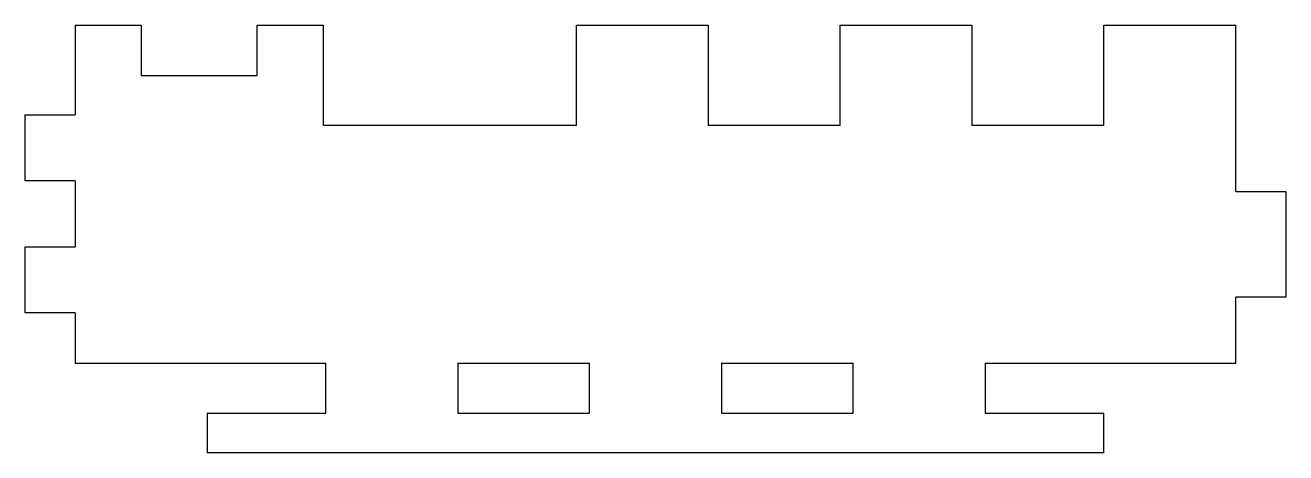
# Model space of a CAD drawing. Header units: millimetres. Extents: x -3.8 to 91.8, y -24.8 to 7.6.
import ezdxf

# ---------------------------------------------------------------- set-up
doc = ezdxf.new("R2010")
doc.units = ezdxf.units.MM

msp = doc.modelspace()

# ---------------------------------------------------------------- linework, layer by layer
at = {"color": 7, "linetype": 'Continuous', "lineweight": 25}
for p, q in [((0, 7.6), (5, 7.6)), ((0, 7.6), (0, 0.8)), ((5, 7.6), (5, 3.8)), ((13.8, 7.6), (18.8, 7.6)), ((13.8, 3.8), (13.8, 7.6)), ((18.8, 7.6), (18.8, 0)), ((38, 7.6), (48, 7.6)), ((38, 0), (38, 7.6)), ((48, 7.6), (48, 0)), ((58, 7.6), (68, 7.6)), ((58, 0), (58, 7.6)), ((68, 7.6), (68, 0)), ((78, 7.6), (88, 7.6)), ((78, 0), (78, 7.6)), ((88, -5), (88, 7.6)), ((5, 3.8), (13.8, 3.8)), ((-3.8, 0.8), (0, 0.8)), ((-3.8, -4.2), (-3.8, 0.8)), ((38, 0), (18.8, 0)), ((58, 0), (48, 0)), ((78, 0), (68, 0)), ((0, -4.2), (-3.8, -4.2)), ((0, -4.2), (0, -9.2)), ((88, -5), (91.8, -5)), ((91.8, -5), (91.8, -13)), ((-3.8, -9.2), (0, -9.2)), ((-3.8, -14.2), (-3.8, -9.2)), ((88, -18), (88, -13)), ((91.8, -13), (88, -13)), ((0, -14.2), (-3.8, -14.2)), ((0, -14.2), (0, -18)), ((0, -18), (19, -18)), ((19, -21.8), (19, -18)), ((29, -18), (29, -21.8)), ((29, -18), (39, -18)), ((39, -21.8), (39, -18)), ((49, -18), (49, -21.8)), ((49, -18), (59, -18)), ((59, -21.8), (59, -18)), ((69, -18), (69, -21.8)), ((69, -18), (88, -18)), ((10, -21.8), (10, -24.8)), ((10, -21.8), (19, -21.8)), ((29, -21.8), (39, -21.8)), ((49, -21.8), (59, -21.8)), ((69, -21.8), (78, -21.8)), ((78, -24.8), (78, -21.8)), ((78, -24.8), (10, -24.8))]:
    msp.add_line(p, q, dxfattribs=at)

doc.saveas('drawing.dxf')
